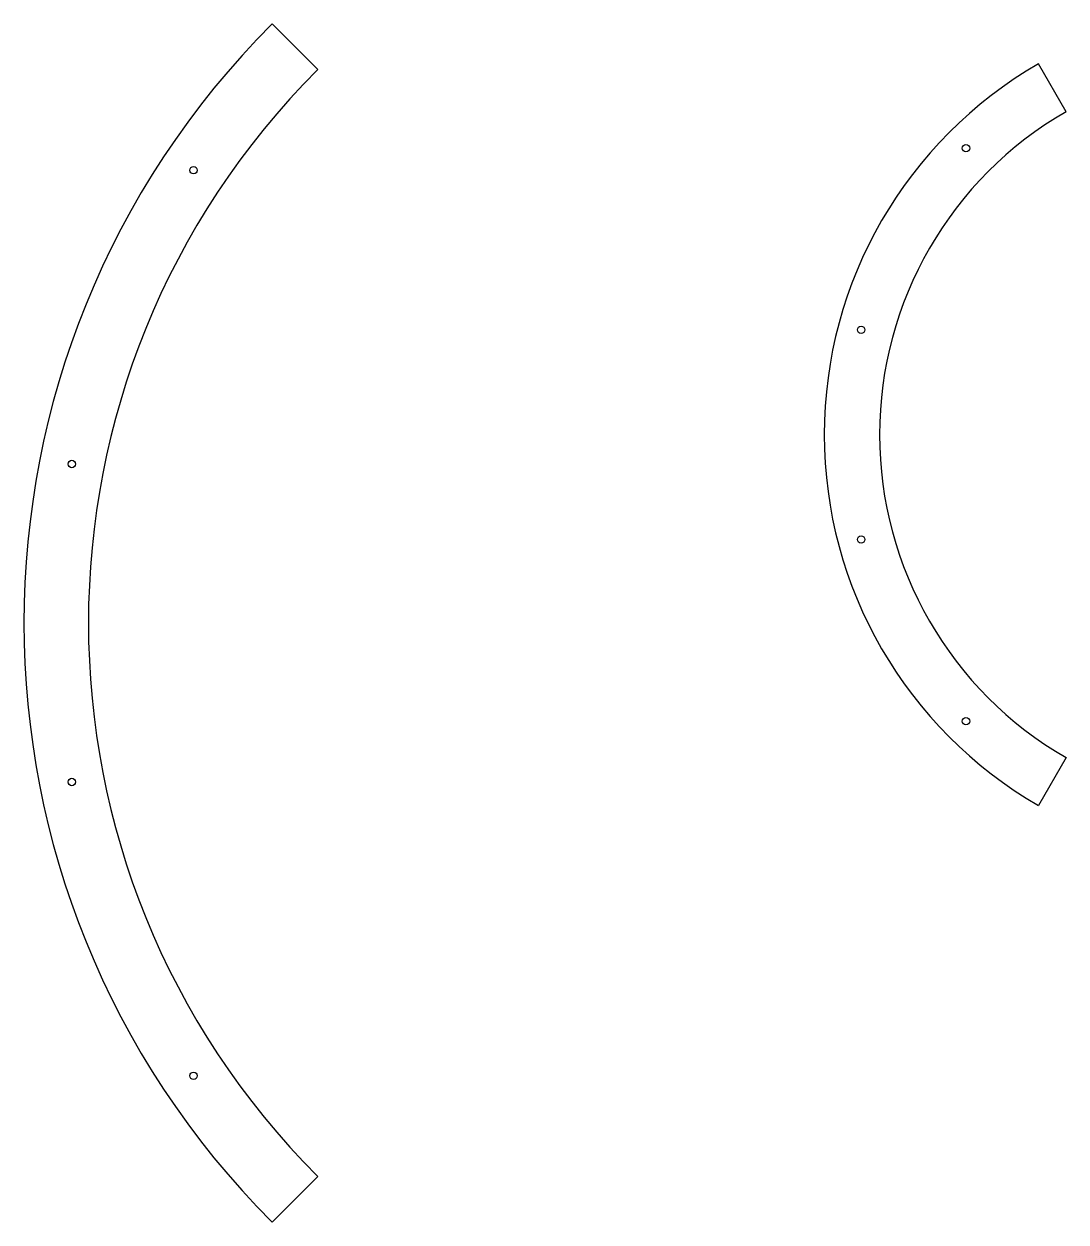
# Model space of a CAD drawing. Header units: inches. Extents: x 1155 to 1721, y 641 to 1292.
import ezdxf

# ---------------------------------------------------------------- set-up
doc = ezdxf.new("R2010")
doc.units = ezdxf.units.IN
doc.header["$MEASUREMENT"] = 0

msp = doc.modelspace()

# ---------------------------------------------------------------- linework, layer by layer
for p, q in [((1314.85, 1267.28), (1290.1, 1292.03)), ((1721.06, 1244.39), (1706.06, 1270.37)), ((1721.06, 893.65), (1706.06, 867.67)), ((1314.85, 666.24), (1290.1, 641.49))]:
    msp.add_line(p, q)
for centre in [(1666.75, 1224.58), (1247.44, 1212.6), (1609.81, 1125.96), (1181.37, 1053.09), (1609.81, 1012.08), (1666.75, 913.45), (1181.37, 880.43), (1247.44, 720.92)]:
    msp.add_circle(centre, 2)
at = {"color": 7, "linetype": 'Continuous', "lineweight": 25}
for centre, radius, start, end in [((1615.37, 966.76), 460, 135, 225), ((1822.31, 1069.02), 232.5, 120, 240), ((1615.37, 966.76), 425, 135, 225), ((1822.31, 1069.02), 202.5, 120, 240)]:
    msp.add_arc(centre, radius, start, end, dxfattribs=at)

doc.saveas('drawing.dxf')
